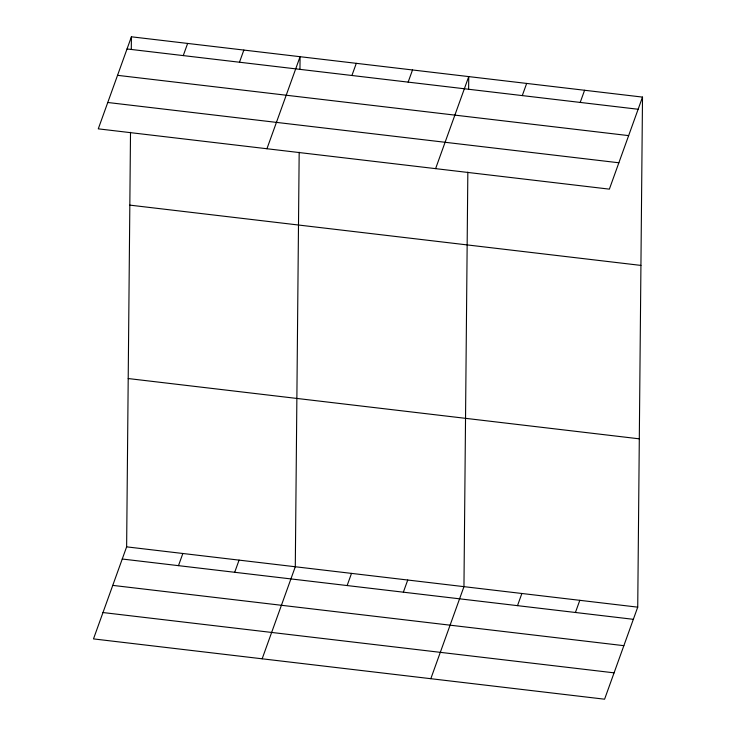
<?xml version="1.0" encoding="UTF-8"?>
<svg xmlns="http://www.w3.org/2000/svg" width="736" height="736" viewBox="0 0 736 736"><rect width="100%" height="100%" fill="white"/><g stroke="black" fill="none" stroke-linecap="round" stroke-linejoin="round"><path stroke-width="1.1" d="M642.51 97.097L609.371 189.143L98.274 128.846L131.413 36.8L642.51 97.097L637.726 607.154L604.587 699.2L93.49 638.903L126.629 546.857L130.511 132.333M131.293 49.312L131.413 36.8M299.175 152.232L295.292 566.757L262.154 658.803M299.957 69.202L300.076 56.7L266.938 148.746M467.838 172.123L463.956 586.656L430.818 678.702M468.62 89.102L468.74 76.59L435.602 168.636M183.255 55.596L187.634 43.433M239.476 62.229L243.855 50.066M351.918 75.495L356.298 63.333M178.471 565.653L182.85 553.49M408.14 82.128L412.519 69.957M234.692 572.286L239.071 560.124M522.284 95.588L526.663 83.426M347.134 585.552L351.514 573.39M403.356 592.186L407.735 580.023M580.207 102.424L584.586 90.261M517.5 605.645L521.879 593.483M575.423 612.481L579.802 600.318M127.034 48.962L638.13 109.259M117.539 75.33L628.645 135.617M107.76 102.488L618.866 162.776M129.83 205.123L640.936 265.411M128.202 378.543L639.308 438.831M126.629 546.857L637.726 607.154M122.25 559.02L633.346 619.316M112.755 585.387L623.861 645.674M102.976 612.545L614.082 672.842"/></g></svg>
